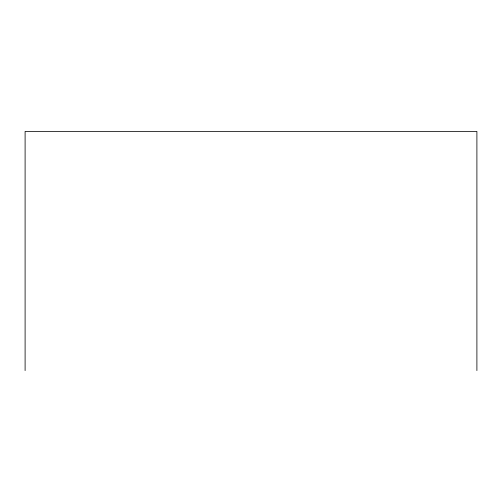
<?xml version="1.0" encoding="UTF-8"?>
<svg xmlns="http://www.w3.org/2000/svg" width="502" height="502" viewBox="0 0 502 502"><rect width="100%" height="100%" fill="white"/><g stroke="black" fill="none" stroke-linecap="round" stroke-linejoin="round"><path stroke-width="0.75" d="M476.9 370.576L476.9 131.424L25.1 131.424L25.1 370.576"/></g></svg>
